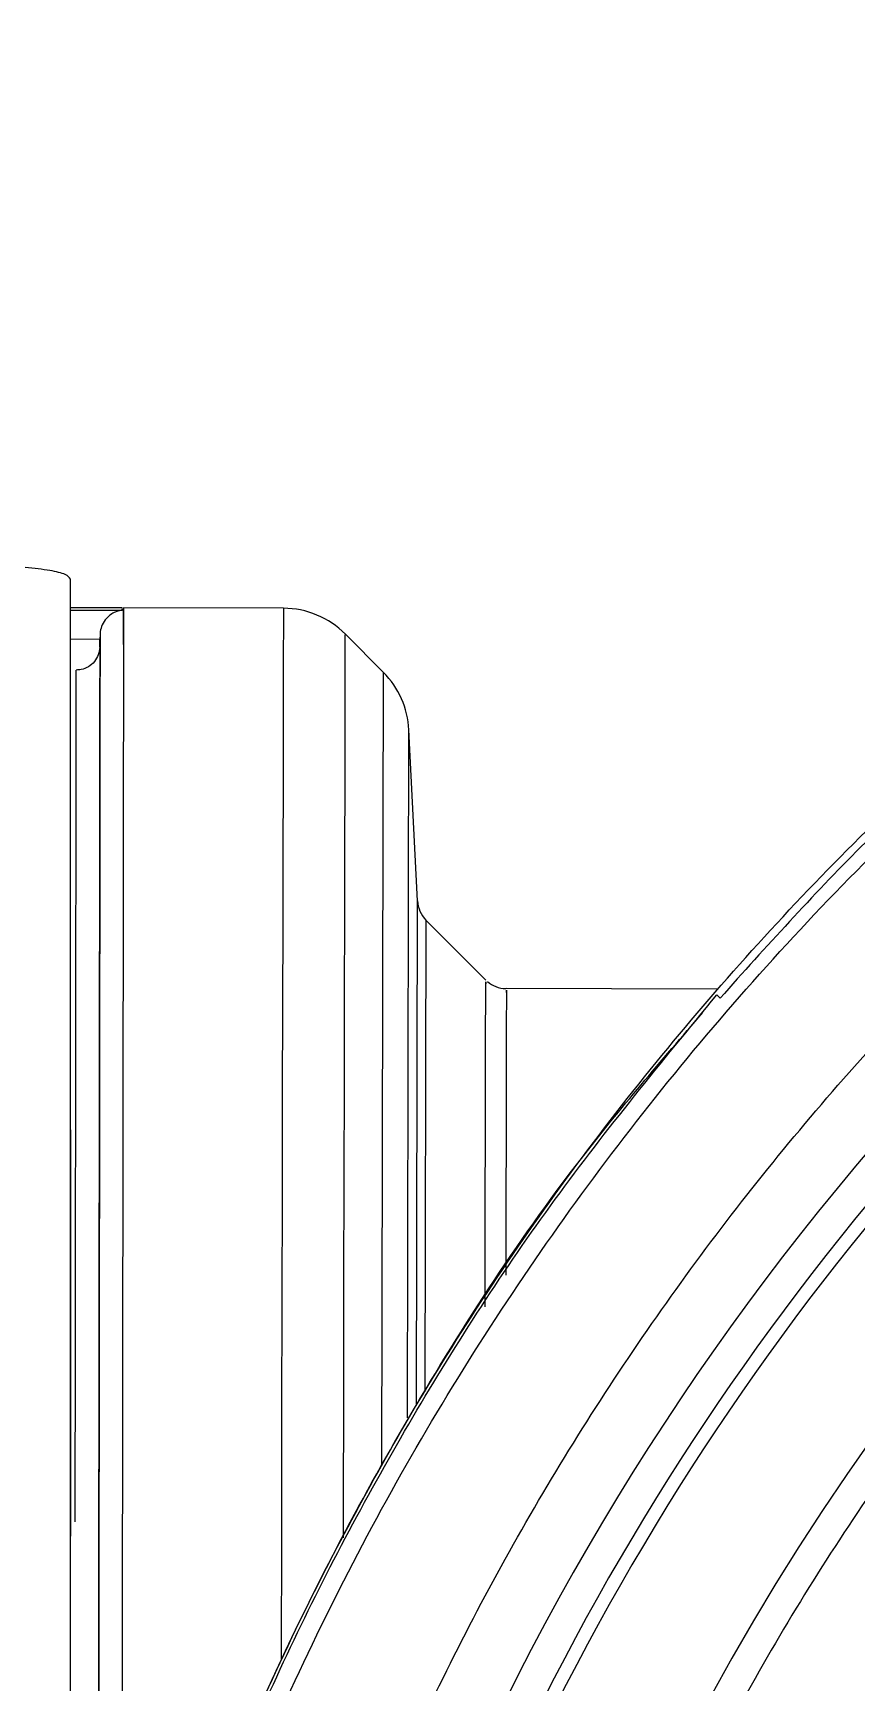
# Model space of a CAD drawing. Header units: millimetres. Extents: x 2136 to 4572, y 748 to 2471.
# Drawn here: x 2849.3 to 2877.5, y 2252.4 to 2308.9 of the extents above; entities that cross this region are included whole.
import ezdxf

# ---------------------------------------------------------------- set-up
doc = ezdxf.new("R2010")
doc.units = ezdxf.units.MM

msp = doc.modelspace()

# ---------------------------------------------------------------- linework, layer by layer
at = {"color": 7, "linetype": 'Continuous', "lineweight": 25}
for p, q in [((2852.367, 2289.195), (2850.594, 2289.198)), ((2850.594, 2289.12), (2852.367, 2289.117)), ((2857.878, 2289.184), (2852.407, 2289.196)), ((2851.601, 2288.119), (2850.595, 2288.121)), ((2851.594, 2287.851), (2851.601, 2288.119)), ((2851.606, 2288.29), (2851.601, 2288.119)), ((2851.606, 2288.29), (2851.606, 2288.29)), ((2861.302, 2286.991), (2859.998, 2288.301)), ((2861.244, 2259.852), (2861.302, 2286.991)), ((2862.122, 2261.484), (2862.172, 2285.025)), ((2862.466, 2279.17), (2862.172, 2285.025)), ((2862.43, 2261.933), (2862.466, 2279.17)), ((2862.757, 2278.515), (2862.722, 2262.382)), ((2864.808, 2276.455), (2862.757, 2278.515)), ((2872.712, 2276.152), (2865.504, 2276.168)), ((2872.816, 2275.839), (2872.705, 2275.951))]:
    msp.add_line(p, q, dxfattribs=at)
at = {"color": 7, "linetype": 'Continuous', "lineweight": 25, "flags": 128}
for points in [[(2857.878, 2289.184), (2857.878, 2289.03), (2857.877, 2288.527), (2857.875, 2287.677), (2857.872, 2286.483), (2857.869, 2284.951), (2857.865, 2283.087), (2857.86, 2280.9), (2857.855, 2278.4), (2857.849, 2275.598), (2857.842, 2272.506), (2857.835, 2269.139), (2857.828, 2265.512), (2857.819, 2261.64), (2857.81, 2257.542), (2857.801, 2253.235), (2857.801, 2253.219)], [(2859.931, 2257.375), (2859.933, 2258.264), (2859.942, 2262.313), (2859.95, 2266.124), (2859.958, 2269.681), (2859.965, 2272.967), (2859.971, 2275.965), (2859.977, 2278.663), (2859.982, 2281.048), (2859.986, 2283.109), (2859.99, 2284.836), (2859.993, 2286.221), (2859.995, 2287.258), (2859.997, 2287.942), (2859.997, 2288.27), (2859.998, 2288.301)]]:
    msp.add_lwpolyline(points, dxfattribs=at)
at = {"color": 7, "linetype": 'Continuous', "lineweight": 25}
for centre, radius, start, end in [((2947.454, 2211.196), 91.48, 295.79271, 180), ((2947.454, 2211.196), 90.341, 353.64897, 186.35103), ((2947.454, 2211.196), 89.875, 353.64897, 186.35103), ((2947.454, 2211.196), 85.319, 353.33017, 186.66983), ((2857.872, 2286.184), 3, 44.8775, 89.8775), ((2859.176, 2284.874), 3, 2.8775, 44.8775), ((2863.465, 2279.22), 1, 182.8775, 224.8775), ((2865.509, 2277.168), 1, 229.28, 268.6087)]:
    msp.add_arc(centre, radius, start, end, dxfattribs=at)
for points in [[(2849.781, 2221.986), (2850.305, 2225.638), (2851.353, 2232.941), (2854.473, 2243.584), (2858.68, 2253.827), (2864.036, 2263.528), (2870.44, 2272.567), (2877.822, 2280.829), (2886.084, 2288.21), (2895.123, 2294.615), (2904.824, 2299.97), (2915.067, 2304.178), (2925.71, 2307.298), (2933.013, 2308.346), (2936.665, 2308.87)], [(2849.983, 2228.529), (2850.67, 2231.823), (2852.042, 2238.411), (2855.363, 2247.964), (2859.567, 2257.147), (2864.703, 2265.85), (2870.692, 2273.987), (2877.48, 2281.471), (2884.993, 2288.227), (2893.155, 2294.181), (2901.88, 2299.28), (2911.081, 2303.444), (2920.648, 2306.724), (2927.242, 2308.068), (2930.539, 2308.741)], [(2853.714, 2211.196), (2853.801, 2214.264), (2853.975, 2220.399), (2855.378, 2229.514), (2857.603, 2238.452), (2860.711, 2247.127), (2864.649, 2255.456), (2869.387, 2263.36), (2874.875, 2270.76), (2881.063, 2277.588), (2887.89, 2283.775), (2895.291, 2289.264), (2903.194, 2294.001), (2911.524, 2297.94), (2920.199, 2301.048), (2929.137, 2303.273), (2938.251, 2304.676), (2944.387, 2304.85), (2947.454, 2304.937)], [(2947.454, 2295.482), (2944.492, 2295.392), (2938.566, 2295.211), (2929.777, 2293.756), (2921.184, 2291.451), (2912.883, 2288.236), (2904.966, 2284.171), (2897.521, 2279.293), (2890.631, 2273.659), (2884.372, 2267.331), (2878.814, 2260.38), (2874.018, 2252.882), (2870.038, 2244.92), (2866.919, 2236.585), (2864.691, 2227.967), (2863.399, 2219.164), (2862.975, 2210.265), (2863.484, 2204.359), (2863.738, 2201.406)], [(2852.404, 2287.942), (2852.405, 2288.307), (2852.407, 2289.038), (2852.407, 2289.143), (2852.407, 2289.196)], [(2882.812, 2285.834), (2881.056, 2284.258), (2877.545, 2281.105), (2874.393, 2277.595), (2872.816, 2275.839)], [(2850.035, 2228.225), (2850.622, 2231.138), (2851.798, 2236.966), (2854.551, 2245.46), (2857.998, 2253.689), (2862.198, 2261.56), (2867.043, 2269.061), (2870.818, 2273.654), (2872.705, 2275.951)]]:
    msp.add_open_spline(points, degree=3, dxfattribs=at)
for points, knots in [([(2850.594, 2290.182), (2850.558, 2290.237), (2850.484, 2290.347), (2849.914, 2290.483), (2849.047, 2290.588), (2847.9, 2290.659), (2847.034, 2290.668), (2846.594, 2290.672)], [0, 0, 0, 0, 0.184668, 0.3699947, 0.5658507, 0.7794444, 1, 1, 1, 1]), ([(2850.595, 2231.244), (2850.595, 2232.5), (2850.595, 2236.324), (2850.595, 2241.251), (2850.595, 2247.289), (2850.595, 2251.951), (2850.595, 2257.523), (2850.595, 2261.762), (2850.595, 2266.74), (2850.595, 2271.385), (2850.595, 2275.532), (2850.595, 2279.269), (2850.595, 2281.925), (2850.595, 2284.796), (2850.595, 2286.718), (2850.595, 2288.819), (2850.594, 2289.621), (2850.594, 2290.182)], [0, 0, 0, 0, 0.041991, 0.127821, 0.170695, 0.256527, 0.299401, 0.385233, 0.428107, 0.513939, 0.599771, 0.642645, 0.728477, 0.77135, 0.857181, 0.900055, 1, 1, 1, 1]), ([(2852.367, 2289.117), (2852.366, 2289.116), (2852.36, 2289.114), (2852.27, 2289.103), (2852.084, 2289.049), (2851.847, 2288.89), (2851.679, 2288.638), (2851.615, 2288.439), (2851.608, 2288.324), (2851.606, 2288.29)], [0, 0, 0, 0, 0.0146665, 0.0629057, 0.2528185, 0.5796375, 0.7759438, 0.9348975, 1, 1, 1, 1]), ([(2852.407, 2289.196), (2852.407, 2289.13), (2852.407, 2288.999), (2852.406, 2287.949), (2852.405, 2286.574), (2852.403, 2285.156), (2852.402, 2283.946), (2852.4, 2282.589), (2852.398, 2281.091), (2852.396, 2279.456), (2852.393, 2277.15), (2852.389, 2273.912), (2852.383, 2269.408), (2852.376, 2264.103), (2852.368, 2257.962), (2852.359, 2250.946), (2852.35, 2244.401), (2852.344, 2240.063), (2852.342, 2238.499)], [0, 0, 0, 0, 0.077148, 0.153713, 0.229695, 0.267477, 0.305113, 0.342602, 0.379946, 0.417144, 0.454196, 0.525129, 0.600563, 0.680497, 0.764931, 0.853864, 0.947295, 1, 1, 1, 1]), ([(2852.367, 2289.117), (2852.367, 2289.138), (2852.367, 2289.19), (2852.367, 2289.159), (2852.367, 2289.141)], [0, 0, 0, 0, 0.3985126, 1, 1, 1, 1]), ([(2851.606, 2288.29), (2851.605, 2288.029), (2851.605, 2287.494), (2851.603, 2285.468), (2851.6, 2282.613), (2851.595, 2278.944), (2851.589, 2274.273), (2851.582, 2268.556), (2851.573, 2261.78), (2851.563, 2254.643), (2851.554, 2247.426), (2851.545, 2241.222), (2851.54, 2237.093), (2851.537, 2235.424)], [0, 0, 0, 0, 0.094145, 0.193435, 0.281386, 0.373015, 0.468324, 0.567312, 0.66998, 0.77633, 0.858534, 0.942811, 1, 1, 1, 1]), ([(2851.594, 2287.851), (2851.583, 2287.764), (2851.562, 2287.586), (2851.422, 2287.35), (2851.216, 2287.172), (2850.993, 2287.081), (2850.848, 2287.072), (2850.792, 2287.069)], [0, 0, 0, 0, 0.211414, 0.429643, 0.647703, 0.865409, 1, 1, 1, 1]), ([(2851.594, 2287.851), (2851.594, 2287.827), (2851.594, 2287.79), (2851.594, 2287.713), (2851.593, 2287.617), (2851.593, 2287.487), (2851.593, 2287.357), (2851.593, 2287.221), (2851.593, 2287.039), (2851.593, 2286.731), (2851.592, 2286.401), (2851.592, 2286.105), (2851.592, 2285.918), (2851.591, 2285.711), (2851.591, 2285.482), (2851.591, 2285.229), (2851.59, 2284.401), (2851.588, 2282.853), (2851.585, 2280.343), (2851.582, 2277.851), (2851.579, 2275.558), (2851.577, 2273.606), (2851.575, 2272.101), (2851.573, 2271.163), (2851.573, 2270.708), (2851.573, 2270.575), (2851.573, 2270.532), (2851.572, 2270.517), (2851.572, 2270.512), (2851.572, 2270.51), (2851.572, 2270.509), (2851.572, 2270.508), (2851.572, 2270.508), (2851.572, 2270.508), (2851.572, 2270.508), (2851.572, 2270.508), (2851.572, 2270.287), (2851.571, 2269.718), (2851.57, 2268.635), (2851.568, 2267.265), (2851.567, 2265.919), (2851.565, 2264.891), (2851.564, 2264.089), (2851.563, 2263.21), (2851.562, 2262.12), (2851.56, 2260.994), (2851.559, 2260.035), (2851.558, 2259.075), (2851.556, 2258.015), (2851.554, 2256.752), (2851.553, 2255.626), (2851.552, 2254.574), (2851.55, 2253.53), (2851.549, 2252.468), (2851.547, 2251.35), (2851.546, 2250.138), (2851.544, 2248.57), (2851.541, 2246.854), (2851.539, 2245.185), (2851.537, 2243.789), (2851.535, 2242.512), (2851.533, 2240.72), (2851.531, 2239.088), (2851.529, 2237.684), (2851.528, 2237.088), (2851.527, 2236.49), (2851.527, 2236.088), (2851.527, 2235.865), (2851.526, 2235.785), (2851.526, 2235.615), (2851.526, 2235.466), (2851.526, 2235.373)], [0, 0, 0, 0, 0.012731, 0.019932, 0.032651, 0.047597, 0.059828, 0.067378, 0.080831, 0.100684, 0.128346, 0.136881, 0.145952, 0.155559, 0.165701, 0.176379, 0.187593, 0.265595, 0.333484, 0.391258, 0.438913, 0.476448, 0.50386, 0.521149, 0.525997, 0.527472, 0.528021, 0.5282, 0.528267, 0.528294, 0.528305, 0.52831, 0.528312, 0.528313, 0.528313, 0.528314, 0.528314, 0.539711, 0.557422, 0.582649, 0.606451, 0.62101, 0.630079, 0.642964, 0.660519, 0.678211, 0.691797, 0.70145, 0.718725, 0.736001, 0.753277, 0.764234, 0.777989, 0.794543, 0.80571, 0.821168, 0.840916, 0.864954, 0.885085, 0.902226, 0.915656, 0.931077, 0.966336, 0.973263, 0.980189, 0.987116, 0.994043, 0.994137, 0.994848, 0.996798, 1, 1, 1, 1]), ([(2850.756, 2257.916), (2850.758, 2258.985), (2850.761, 2261.345), (2850.765, 2264.686), (2850.769, 2267.937), (2850.773, 2270.826), (2850.776, 2273.38), (2850.78, 2276.689), (2850.785, 2280.382), (2850.789, 2283.81), (2850.792, 2286.177), (2850.792, 2286.771), (2850.792, 2287.069)], [0, 0, 0, 0, 0.063306, 0.139766, 0.212797, 0.2824, 0.348573, 0.411317, 0.560447, 0.70786, 0.853557, 1, 1, 1, 1]), ([(2864.777, 2265.281), (2864.777, 2265.362), (2864.781, 2267.255), (2864.787, 2270.041), (2864.794, 2273.479), (2864.799, 2275.562), (2864.801, 2276.524), (2864.8, 2276.369), (2864.8, 2276.332)], [0, 0, 0, 0, 0.010308, 0.239867, 0.469425, 0.698984, 0.928543, 1, 1, 1, 1]), ([(2865.507, 2276.038), (2865.507, 2276.075), (2865.507, 2276.229), (2865.505, 2275.283), (2865.501, 2273.158), (2865.494, 2270.191), (2865.489, 2267.516), (2865.486, 2266.367)], [0, 0, 0, 0, 0.076617, 0.322717, 0.568818, 0.814919, 1, 1, 1, 1]), ([(2849.983, 2228.529), (2850.59, 2231.485), (2851.789, 2237.333), (2854.556, 2245.758), (2857.917, 2253.743), (2862.327, 2262.001), (2867.011, 2269.297), (2870.813, 2273.706), (2872.227, 2275.346)], [0, 0, 0, 0, 0.1724649, 0.3411658, 0.5061024, 0.6672745, 0.8762679, 1, 1, 1, 1]), ([(2850.595, 2271.338), (2850.595, 2270.908), (2850.595, 2268.755), (2850.595, 2265.41), (2850.595, 2261.18), (2850.595, 2258.76), (2850.595, 2257.425)], [0, 0, 0, 0, 0.105664, 0.528737, 0.740064, 1, 1, 1, 1])]:
    msp.add_open_spline(points, degree=3, knots=knots, dxfattribs=at)

doc.saveas('drawing.dxf')
